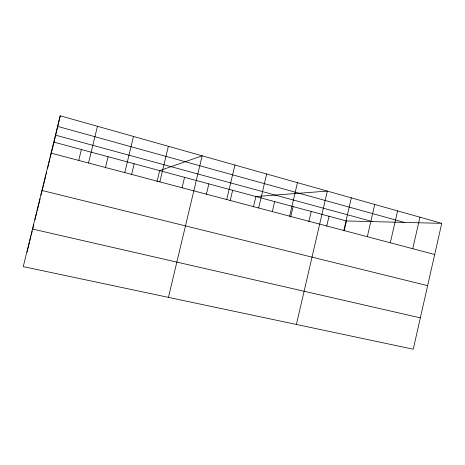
<?xml version="1.0" encoding="UTF-8"?>
<svg xmlns="http://www.w3.org/2000/svg" width="465" height="465" viewBox="0 0 465 465"><rect width="100%" height="100%" fill="white"/><g stroke="black" fill="none" stroke-linecap="round" stroke-linejoin="round"><path stroke-width="0.7" d="M441.75 223.34L413.24 349.203L23.25 266.625L60.212 115.797L441.75 223.34L346.483 220.968L54.021 142.156L60.212 115.797M412.757 248.717L419.93 217.19M367.327 236.708L374.738 204.455M390.309 242.782L397.598 210.895M296.391 324.46L327.343 191.092L255.895 196.556L253.454 206.925M326.715 226.153L329.005 216.26M343.792 230.489L351.325 197.852M344.216 230.774L346.483 220.968M289.631 216.173L297.455 182.669M290.66 217.062L293.107 206.588M308.801 221.852L311.219 211.465M258.662 207.989L266.654 173.986M272.356 211.482L274.67 201.618M226.74 199.555L234.906 165.04M230.169 200.775L232.645 190.29M182.059 187.761L184.547 177.334M168.446 297.368L202.159 155.81L159.658 170.626L156.961 181.873M206.355 194.486L208.872 183.884M159.838 181.867L168.371 146.283M105.381 167.935L108.101 156.728M124.754 172.596L133.484 136.454M131.514 174.84L134.182 163.761M78.695 160.582L81.387 149.532M88.519 163.017L97.452 126.294M27.075 252.123L29.481 242.3M29.824 240.899L30.859 236.685M31.202 235.284L32.23 231.076M32.579 229.669L33.782 224.758M34.985 219.835L35.503 217.73M35.846 216.324L36.88 212.104M37.229 210.697L40.159 198.747M41.013 195.236L42.042 191.051M42.385 189.656L43.408 185.465M43.751 184.07L45.803 175.689M46.145 174.294L46.663 172.201M47.517 168.708L48.546 164.517M48.889 163.116L49.912 158.925M50.255 157.53L54.021 142.156M32.463 229.042L420.337 317.862M41.92 190.447L427.631 285.667M51.069 153.125L434.688 254.512M55.661 135.187L372.541 221.619M57.718 126.422L404.422 222.41"/></g></svg>
